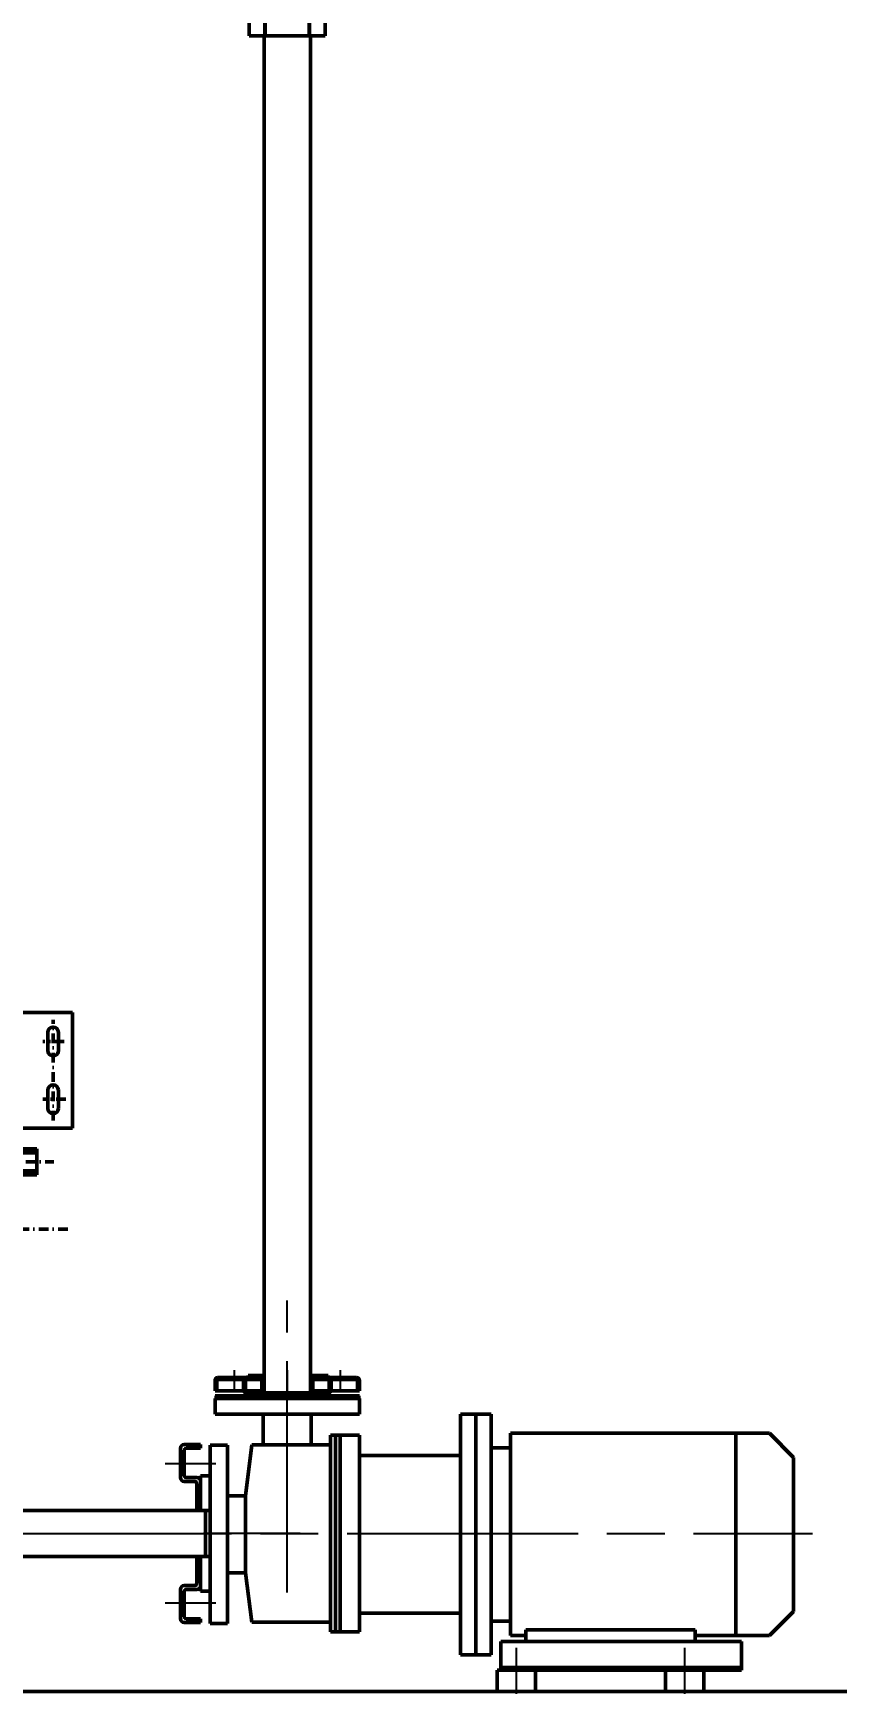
# Model space of a CAD drawing. Header units: millimetres. Extents: x 0 to 8400, y 0 to 5940.
# Drawn here: x 3264 to 4099, y 3342 to 5067 of the extents above; entities that cross this region are included whole.
import ezdxf

# ---------------------------------------------------------------- set-up
doc = ezdxf.new("R2010")
doc.units = ezdxf.units.MM
doc.header["$LTSCALE"] = 20
for name, pattern in [('AM_ISO02W050', [7.5, 6, -1.5]), ('AM_ISO08W050', [18, 12, -1.5, 3, -1.5]), ('AM_ISO08W050x2', [9, 6, -0.75, 1.5, -0.75]), ('DASHDOT', [1, 0.5, -0.25, 0, -0.25]), ('HIDDEN', [9.525, 6.35, -3.175])]:
    doc.linetypes.add(name, pattern=pattern)
for name, color, linetype, lineweight in [('AM_0', 7, 'Continuous', 50), ('AM_3', 6, 'AM_ISO02W050', 25), ('AM_5', 3, 'Continuous', 25), ('AM_7', 4, 'AM_ISO08W050', 25)]:
    doc.layers.add(name, color=color, linetype=linetype, lineweight=lineweight)
doc.styles.get("Standard").update_dxf_attribs({"font": 'ISOCP.SHX'})
doc.dimstyles.new('AM_ISO$0', dxfattribs={"dimtxt": 3.5, "dimasz": 2.5, "dimexe": 1, "dimexo": 1, "dimgap": 1.5, "dimtad": 1, "dimdsep": 46, "dimtxsty": 'Standard', "dimcen": 0, "dimclrd": 256, "dimclre": 256, "dimclrt": 2, "dimadec": 0, "dimazin": 2, "dimtp": 0.1, "dimtm": 0.1, "dimtfac": 0.71, "dimtdec": 3, "dimtmove": 0, "dimatfit": 3, "dimfxl": 1, "dimlwd": -1, "dimlwe": -1, "dimarcsym": 1})

# ---------------------------------------------------------------- blocks, each defined once
blk = doc.blocks.new('POMPALAT')
at = {"layer": 'AM_0', "color": 2}
for p, q in [((3257.9, 1951.4), (3288.4, 1951.4)), ((3322.4, 1957.8), (3322.4, 1920.4)), ((3370.4, 1957.8), (3370.4, 1920.4)), ((3404.4, 1951.4), (3434.9, 1951.4)), ((3253.9, 1930.4), (3253.9, 1947.4)), ((3257.9, 1930.4), (3257.9, 1945.4)), ((3259.9, 1947.4), (3286.4, 1947.4)), ((3288.4, 1934.4), (3288.4, 1945.4)), ((3292.4, 1936.4), (3292.4, 1947.4)), ((3294.4, 1934.4), (3322.4, 1934.4)), ((3305.9, 1930.4), (3305.9, 1934.4)), ((3370.4, 1934.4), (3398.4, 1934.4)), ((3386.9, 1930.4), (3386.9, 1934.4)), ((3400.4, 1936.4), (3400.4, 1947.4)), ((3404.4, 1934.4), (3404.4, 1945.4)), ((3406.4, 1947.4), (3432.9, 1947.4)), ((3434.9, 1930.4), (3434.9, 1945.4)), ((3438.9, 1930.4), (3438.9, 1947.4)), ((3438, 1920.5), (3253, 1920.5)), ((3253, 1902.5), (3253, 1920.5)), ((3253.9, 1930.4), (3257.9, 1930.4)), ((3286.4, 1920.4), (3286.4, 1930.4)), ((3286.4, 1930.4), (3322.4, 1930.4)), ((3322.4, 1925.4), (3370.4, 1925.4)), ((3370.4, 1930.4), (3406.4, 1930.4)), ((3406.4, 1920.4), (3406.4, 1930.4)), ((3434.9, 1930.4), (3438.9, 1930.4)), ((3438, 1902.5), (3438, 1920.5)), ((3470.5, 1915.4), (3486.5, 1915.4)), ((3470.5, 1765.4), (3470.5, 1915.4)), ((3486.5, 1765.4), (3486.5, 1915.4)), ((3438, 1902.5), (3253, 1902.5)), ((3305.5, 1883.9), (3305.5, 1902.5)), ((3385.5, 1883.9), (3385.5, 1902.5)), ((3305.5, 1883.9), (3254.4, 1877.1)), ((3385.5, 1883.9), (3305.5, 1883.9)), ((3385.5, 1883.9), (3438.4, 1877.1)), ((3254.4, 1795.4), (3254.4, 1877.1)), ((3438.4, 1795.4), (3438.4, 1877.1)), ((3470.5, 1865.4), (3439.4, 1865.4)), ((3470.5, 1815.4), (3439.4, 1815.4)), ((3244.4, 1765.4), (3244.4, 1795.4)), ((3346.4, 1795.4), (3244.4, 1795.4)), ((3448.4, 1795.4), (3346.4, 1795.4)), ((3448.4, 1765.4), (3448.4, 1795.4)), ((3346.4, 1790.4), (3244.4, 1790.4)), ((3346.4, 1785.4), (3244.4, 1785.4)), ((3448.4, 1790.4), (3346.4, 1790.4)), ((3448.4, 1785.4), (3346.4, 1785.4)), ((3448.4, 1765.4), (3244.4, 1765.4)), ((3263.5, 1765.4), (3263.5, 1660.5)), ((3427.5, 1660.5), (3427.5, 1765.4)), ((3470.5, 1765.4), (3486.5, 1765.4)), ((3470.5, 1660.5), (3220.5, 1660.5)), ((3220.5, 1660.5), (3220.5, 1644.5)), ((3470.5, 1660.5), (3470.5, 1644.5)), ((3470.5, 1644.5), (3220.5, 1644.5)), ((3220.5, 1628.5), (3220.5, 1644.5)), ((3470.5, 1628.5), (3470.5, 1644.5)), ((3470.5, 1628.5), (3220.5, 1628.5)), ((3255.5, 1608.5), (3255.5, 1628.5)), ((3435.5, 1608.5), (3435.5, 1628.5)), ((3204.4, 1618.5), (3204.4, 1368.5)), ((3234.4, 1618.5), (3204.4, 1618.5)), ((3207.4, 1618.5), (3207.4, 1368.5)), ((3234.4, 1618.5), (3234.4, 1368.5)), ((3450.5, 1608.5), (3240.5, 1608.5)), ((3240.5, 1592.5), (3240.5, 1608.5)), ((3450.5, 1339.5), (3450.5, 1608.5)), ((3246.4, 1592.5), (3234.4, 1592.5)), ((3246.4, 1592.5), (3246.4, 1416.5)), ((3246.4, 1416.5), (3234.4, 1416.5)), ((3240.5, 1339.5), (3240.5, 1416.5)), ((3234.4, 1368.5), (3204.4, 1368.5)), ((3450.5, 1374.5), (3240.5, 1374.5)), ((3265.5, 1314.5), (3240.5, 1339.5)), ((3425.5, 1314.5), (3450.5, 1339.5)), ((3425.5, 1314.5), (3265.5, 1314.5))]:
    blk.add_line(p, q, dxfattribs=at)
for centre, radius, start, end in [((3257.9, 1947.4), 4, 90, 180), ((3288.4, 1947.4), 4, 0, 90), ((3404.4, 1947.4), 4, 90, 180), ((3434.9, 1947.4), 4, 0, 90), ((3259.9, 1945.4), 2, 90, 180), ((3286.4, 1945.4), 2, 0, 90), ((3292.4, 1934.4), 4, 180, 270), ((3294.4, 1936.4), 2, 180, 270), ((3398.4, 1936.4), 2, 270, 0), ((3400.4, 1934.4), 4, 270, 0), ((3406.4, 1945.4), 2, 90, 180), ((3432.9, 1945.4), 2, 0, 90)]:
    blk.add_arc(centre, radius, start, end, dxfattribs=at)
at = {"layer": 'AM_7'}
for p, q in [((3273.9, 1914.7), (3273.9, 1967.2)), ((3418.9, 1914.7), (3418.9, 1967.2)), ((3346.4, 1826.9), (3346.4, 1927.4)), ((3285.3, 1840.4), (3588.4, 1840.4)), ((3179.9, 1602.4), (3227.7, 1602.4)), ((3179.9, 1427.4), (3227.7, 1427.4))]:
    blk.add_line(p, q, dxfattribs=at)
blk = doc.blocks.new('*D29')
at = {"layer": 'AM_5', "transparency": 16777216}
for p, q in [((2630.9, 5744.7), (6840.8, 5744.7)), ((6820.8, 5694.7), (6820.8, 3394.7)), ((5887.9, 3344.7), (6840.8, 3344.7))]:
    blk.add_line(p, q, dxfattribs=at)
for points in [[(6812.4, 5694.7), (6829.1, 5694.7), (6820.8, 5744.7)], [(6812.4, 3394.7), (6829.1, 3394.7), (6820.8, 3344.7)]]:
    blk.add_solid(points, dxfattribs=at)
at = {"layer": 'Defpoints', "color": 0, "transparency": 16777216}
for p in [(2610.9, 5744.7), (5867.9, 3344.7), (6820.8, 3344.7)]:
    blk.add_point(p, dxfattribs=at)
at = {"layer": 'AM_5', "color": 2, "transparency": 16777216, "insert": (6755.8, 4619.7), "char_height": 70, "attachment_point": 5, "rotation": 90}
blk.add_mtext('2400', dxfattribs=at)
blk = doc.blocks.new('Gemini F')
at = {"color": 1}
for p, q in [((-5.5, -5.5), (5.5, 5.5)), ((-5.5, 5.5), (5.5, -5.5))]:
    blk.add_line(p, q, dxfattribs=at)
for centre in [(-25, 25), (25, 25), (-25, -25), (25, -25)]:
    blk.add_circle(centre, 3, dxfattribs=at)
for centre in [(-25, 25), (25, 25), (-25, -25), (25, -25)]:
    blk.add_arc(centre, 4, 90, 0, dxfattribs=at)
at = {"layer": 'AM_0', "color": 2}
for p, q in [((39.5, 62.5), (-39.5, 62.5)), ((-39.5, 34.5), (-39.5, 62.5)), ((39.5, 34.5), (39.5, 62.5)), ((-39.5, 34.5), (-62.5, 34.5)), ((-62.5, 34.5), (-62.5, 10)), ((62.5, 34.5), (39.5, 34.5)), ((62.5, 34.5), (62.5, -34.5)), ((-170, -10), (-170, 10)), ((-4.6, 10), (-170, 10)), ((-4.6, -10), (-170, -10)), ((-62.5, -10), (-62.5, -34.5)), ((-62.5, -34.5), (-33.5, -34.5)), ((-37.5, -34.5), (-37.5, -43)), ((-37.5, -43), (37.5, -43)), ((62.5, -34.5), (33.4, -34.5)), ((37.5, -34.5), (37.5, -43)), ((62.5, -34.5), (62.5, -34.5))]:
    blk.add_line(p, q, dxfattribs=at)
blk.add_lwpolyline([(-35, -10), (-35, -25, 0.414214), (-25, -35), (25, -35, 0.414214), (35, -25), (35, 25, 0.414214), (25, 35), (-25, 35, 0.414214), (-35, 25), (-35, 10)], format="xyb", dxfattribs=at)
blk.add_lwpolyline([(-5.5, -5.5), (5.5, -5.5), (5.5, 5.5), (-5.5, 5.5)], close=True, dxfattribs=at)
blk.add_circle((0, 0), 11, dxfattribs=at)
at = {"layer": 'AM_3'}
for p, q in [((-24, 62.5), (-24, 47.1)), ((-22, 62.5), (-22, 47.1)), ((22, 62.5), (22, 47.1)), ((24, 62.5), (24, 47.1)), ((-62.5, 24), (-47.1, 24)), ((-62.5, 22), (-47.1, 22)), ((62.5, 24), (47.1, 24)), ((62.5, 22), (47.1, 22)), ((-62.5, -22), (-47.1, -22)), ((-62.5, -24), (-47.1, -24)), ((62.5, -22), (47.1, -22)), ((62.5, -24), (47.1, -24))]:
    blk.add_line(p, q, dxfattribs=at)
blk = doc.blocks.new('FLANGIA A CARTELLA DN40')
at = {"layer": 'AM_0', "color": 3}
for p, q in [((-89, 9), (-89, -2)), ((-87, 9), (-87, -2)), ((-38.5, 12), (-86, 12)), ((-38.5, 10), (-86, 10)), ((-78, 12), (-78, 10)), ((-60, 12), (-60, 10)), ((-59.5, -1), (-59.5, 10)), ((-57.5, -1), (-57.5, 10)), ((-56.5, 14), (-56.5, 12)), ((-38.5, 14), (-56.5, 14)), ((-40.5, 8), (-40.5, -1)), ((-40.5, 8), (-38, 8)), ((-39, 14), (-39, 10)), ((-38.5, 8), (-38.5, -1)), ((10, 8), (12.5, 8)), ((26.5, 14), (10.5, 14)), ((58, 12), (10.5, 12)), ((58, 10), (10.5, 10)), ((10.5, 8), (10.5, -1)), ((11, 14), (11, 10)), ((12.5, 8), (12.5, -1)), ((26.5, 14), (26.5, 12)), ((29.5, -1), (29.5, 10)), ((31.5, -1), (31.5, 10)), ((32, 12), (32, 10)), ((50, 12), (50, 10)), ((59, -2), (59, 9)), ((61, -2), (61, 9)), ((-89, -2), (-59.3, -2)), ((-56.5, -2), (-41.5, -2)), ((-56.5, -4), (28.5, -4)), ((13.5, -2), (28.5, -2)), ((31.3, -2), (61, -2))]:
    blk.add_line(p, q, dxfattribs=at)
for centre, radius, start, end in [((-86, 9), 3, 90, 180), ((-86, 9), 1, 90, 180), ((58, 9), 3, 0, 90), ((58, 9), 1, 0, 90), ((-56.5, -1), 3, 180, 270), ((-56.5, -1), 1, 180, 270), ((-41.5, -1), 3, 270, 0), ((-41.5, -1), 1, 270, 0), ((13.5, -1), 3, 180, 270), ((13.5, -1), 1, 180, 270), ((28.5, -1), 3, 270, 0), ((28.5, -1), 1, 270, 0)]:
    blk.add_arc(centre, radius, start, end, dxfattribs=at)
at = {"layer": 'AM_7', "linetype": 'AM_ISO08W050x2'}
for p, q in [((-69, 19.5), (-69, -2.5)), ((-14, 19.5), (-14, -10.5)), ((41, 19.5), (41, -2.5))]:
    blk.add_line(p, q, dxfattribs=at)

msp = doc.modelspace()

# ---------------------------------------------------------------- linework, layer by layer
for p, q in [((3452.948, 3651.762), (3452.948, 3648.762)), ((3602.948, 3651.762), (3602.948, 3648.762))]:
    msp.add_line(p, q)
at = {"layer": 'AM_0', "color": 2}
for p, q in [((3503.948, 3654.762), (3503.948, 5064.166)), ((3551.948, 3654.762), (3551.948, 5064.166)), ((3602.948, 3651.762), (3452.948, 3651.762)), ((3485.448, 3654.762), (3485.448, 3651.762)), ((3570.448, 3651.762), (3570.448, 3654.762)), ((3427.948, 3532.716), (2730.447, 3532.716)), ((3427.948, 3484.716), (2730.447, 3484.716)), ((3765.948, 3366.716), (3745.948, 3366.716)), ((3745.948, 3366.716), (3745.948, 3344.666)), ((3785.948, 3366.716), (3785.948, 3344.666)), ((3920.948, 3366.716), (3920.948, 3344.666)), ((3960.948, 3366.716), (3960.948, 3344.666))]:
    msp.add_line(p, q, dxfattribs=at)
at = {"layer": 'AM_0', "color": 3, "linetype": 'Continuous'}
for p, q in [((3217.947, 4049.666), (3304.697, 4049.666)), ((3304.697, 3929.666), (3304.697, 4049.666)), ((3279.197, 4010.166), (3279.197, 4029.166)), ((3290.197, 4010.166), (3290.197, 4029.166)), ((3279.197, 3969.166), (3279.197, 3950.166)), ((3290.197, 3969.166), (3290.197, 3950.166)), ((3217.947, 3929.666), (3304.697, 3929.666)), ((3207.947, 3908.166), (3267.947, 3908.166)), ((3267.947, 3908.166), (3267.947, 3881.166)), ((3207.947, 3881.166), (3267.947, 3881.166))]:
    msp.add_line(p, q, dxfattribs=at)
at = {"layer": 'AM_0', "color": 3, "linetype": 'DASHDOT'}
for p, q in [((3284.697, 3937.666), (3284.697, 4042.146)), ((3296.317, 4019.666), (3274.027, 4019.666)), ((3297.787, 3959.666), (3274.027, 3959.666)), ((3196.037, 3894.666), (3285.397, 3894.666)), ((3209.567, 3824.666), (3300.967, 3824.666))]:
    msp.add_line(p, q, dxfattribs=at)
at = {"layer": 'AM_0', "color": 3, "linetype": 'HIDDEN'}
for p, q in [((3267.947, 3903.986), (3207.947, 3903.986)), ((3267.947, 3905.146), (3248.517, 3905.146)), ((3267.947, 3885.356), (3207.947, 3885.356)), ((3267.947, 3884.186), (3248.517, 3884.186))]:
    msp.add_line(p, q, dxfattribs=at)
at = {"layer": 'AM_0', "color": 7, "linetype": 'Continuous'}
msp.add_line((5867.947, 3344.666), (772.792, 3344.666), dxfattribs=at)
at = {"layer": 'AM_0', "color": 3, "linetype": 'Continuous'}
for centre, start, end in [((3284.697, 4029.166), 0, 179.999995), ((3284.697, 4010.166), 179.999995, 0), ((3284.697, 3969.166), 0, 180), ((3284.697, 3950.166), 180, 0)]:
    msp.add_arc(centre, 5.5, start, end, dxfattribs=at)
at = {"layer": 'AM_7'}
msp.add_line((2510.117, 3508.716), (4073.737, 3508.716), dxfattribs=at)

# ---------------------------------------------------------------- block references
at = {"rotation": 180}
msp.add_blockref('Gemini F', (3527.948, 5126.666), dxfattribs=at)
at = {"layer": 'AM_0', "color": 2, "rotation": 90}
msp.add_blockref('POMPALAT', (5368.378, 162.306), dxfattribs=at)
at = {"layer": 'AM_0', "xscale": -1}
msp.add_blockref('FLANGIA A CARTELLA DN40', (3513.948, 3658.762), dxfattribs=at)

# ---------------------------------------------------------------- dimensions: what is measured, and where the dimension line sits
at = {"layer": 'AM_5'}
dim = msp.add_linear_dim(base=(6820.766, 3344.666), p1=(2610.947, 5744.666), p2=(5867.947, 3344.666), angle=90, dimstyle='AM_ISO$0', override={"dimscale": 20}, dxfattribs=at)
dim.commit()
dim.dimension.update_dxf_attribs({"geometry": '*D29', "text_midpoint": (6820.766, 4619.666), "dimtype": 160})

doc.saveas('drawing.dxf')
